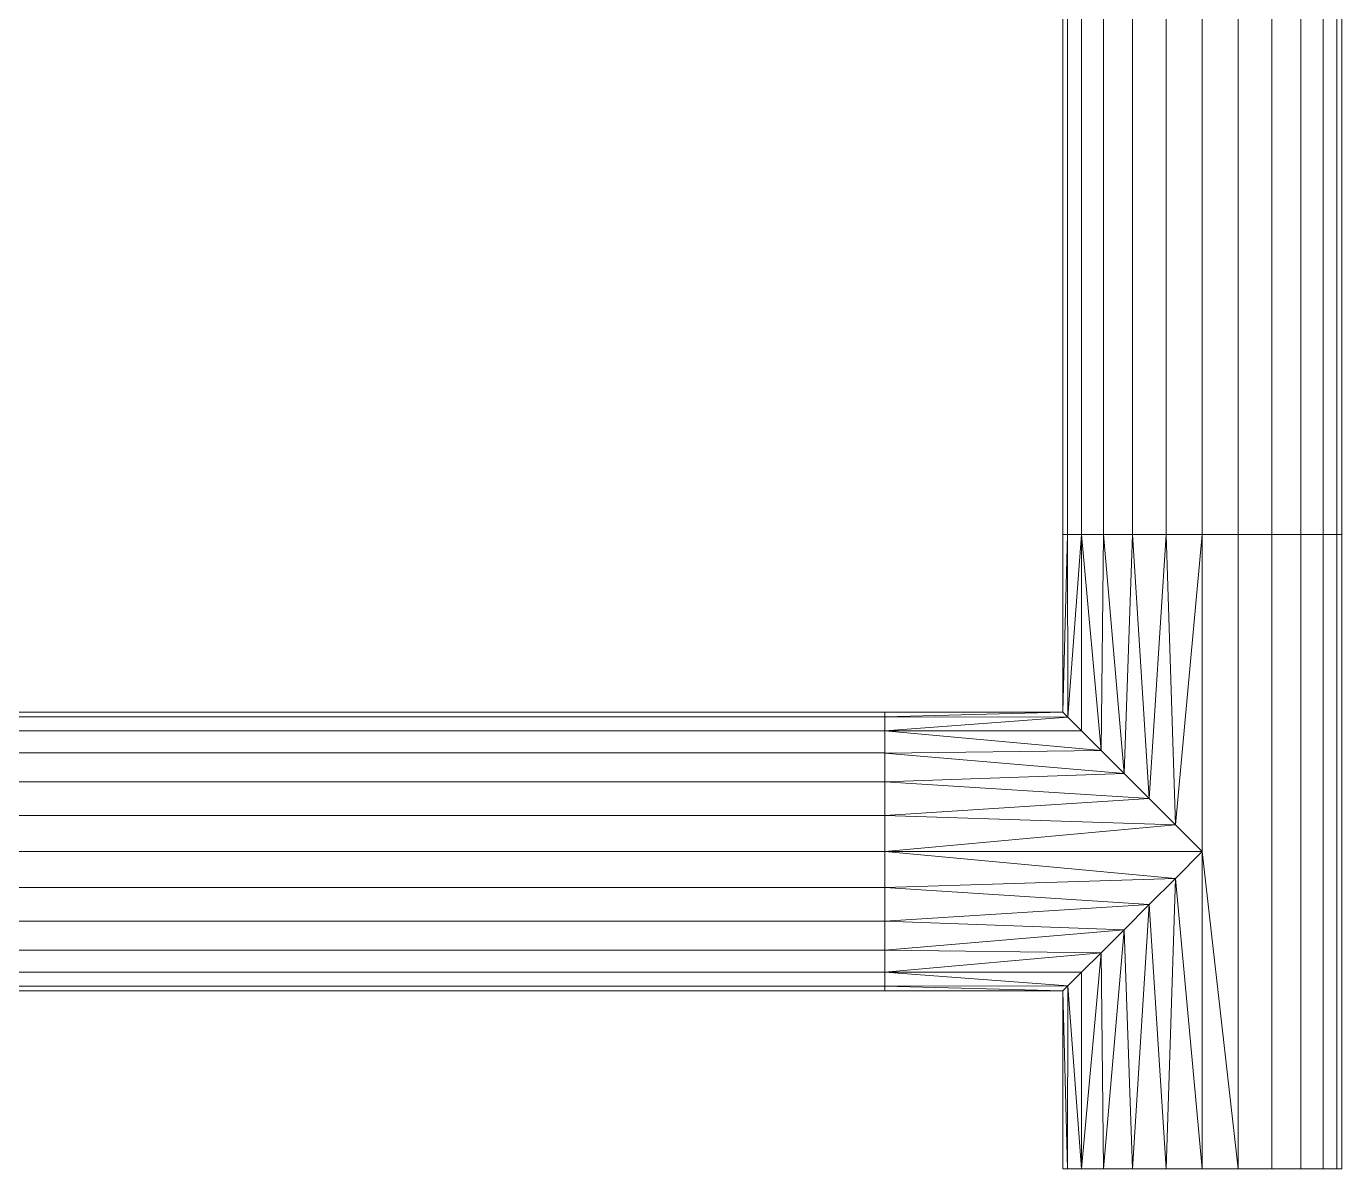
# Model space of a CAD drawing. Header units: inches. Extents: x -3325 to -59, y 5 to 733.
# Drawn here: x -723.17 to -716.97, y 452.14 to 457.53 of the extents above; entities that cross this region are included whole.
import ezdxf

# ---------------------------------------------------------------- set-up
doc = ezdxf.new("R2010")
doc.units = ezdxf.units.IN
doc.header["$MEASUREMENT"] = 0
doc.layers.add('P-PIPE', color=10, linetype='Continuous', lineweight=9)

# ---------------------------------------------------------------- blocks, each defined once
blk = doc.blocks.new('Tee - Welded - Generic - Standard-1086689-06 - Fifth Level')
at = {"layer": 'P-PIPE'}
mesh = blk.add_polyface(dxfattribs=at)
corners = [(-1.4961, -0.6575), (-1.4961, -0.6351, 0.1702), (-1.4961, -0.5694, 0.3287), (-1.4961, -0.4649, 0.4649), (-1.4961, -0.3287, 0.5694), (-1.4961, -0.1702, 0.6351), (-1.4961, 0, 0.6575), (-1.4961, 0.1702, 0.6351), (-1.4961, 0.3287, 0.5694), (-1.4961, 0.4649, 0.4649), (-1.4961, 0.5694, 0.3287), (-1.4961, 0.6351, 0.1702), (-1.4961, 0.6575), (-1.4961, 0.6351, -0.1702), (-1.4961, 0.5694, -0.3287), (-1.4961, 0.4649, -0.4649), (-1.4961, 0.3287, -0.5694), (-1.4961, 0.1702, -0.6351), (-1.4961, 0, -0.6575), (-1.4961, -0.1702, -0.6351), (-1.4961, -0.3287, -0.5694), (-1.4961, -0.4649, -0.4649), (-1.4961, -0.5694, -0.3287), (-1.4961, -0.6351, -0.1702)]
mesh.append_faces([[corners[k] for k in face] for face in [(20, 17, 18, 19)]], dxfattribs={"vtx0": -1})
mesh.append_faces([[corners[k] for k in face] for face in [(23, 17, 20), (11, 23, 8, 10)]], dxfattribs={"vtx0": -1, "vtx1": -1, "vtx2": -1})
mesh.append_faces([[corners[k] for k in face] for face in [(17, 23, 11, 14)]], dxfattribs={"vtx0": -1, "vtx1": -1, "vtx2": -1, "vtx3": -1})
mesh.append_faces([[corners[k] for k in face] for face in [(16, 17, 14, 15), (9, 10, 8)]], dxfattribs={"vtx1": -1})
mesh.append_faces([[corners[k] for k in face] for face in [(7, 8, 3, 6)]], dxfattribs={"vtx1": -1, "vtx2": -1})
mesh.append_faces([[corners[k] for k in face] for face in [(23, 0, 3, 8)]], dxfattribs={"vtx1": -1, "vtx2": -1, "vtx3": -1})
mesh.append_faces([[corners[k] for k in face] for face in [(12, 13, 14, 11)]], dxfattribs={"vtx2": -1})
mesh.append_faces([[corners[k] for k in face] for face in [(20, 21, 22, 23), (0, 1, 2, 3), (3, 4, 5, 6)]], dxfattribs={"vtx3": -1})
mesh = blk.add_polyface(dxfattribs=at)
corners = [(-1.4961, 0.6575), (-1.4961, 0.6351, 0.1702), (-1.4961, 0.5694, 0.3287), (-1.4961, 0.4649, 0.4649), (-1.4961, 0.3287, 0.5694), (-1.4961, 0.1702, 0.6351), (-1.4961, 0, 0.6575), (-1.4961, -0.1702, 0.6351), (-1.4961, -0.3287, 0.5694), (-1.4961, -0.4649, 0.4649), (-1.4961, -0.5694, 0.3287), (-1.4961, -0.6351, 0.1702), (-1.4961, -0.6575), (-0.6575, -0.6575), (-0.6336, -0.6336, 0.1755), (-0.5691, -0.5691, 0.3293), (-0.4771, -0.4771, 0.4524), (-0.3685, -0.3685, 0.5445), (-0.2501, -0.2501, 0.608), (-0.1263, -0.1263, 0.6452), (0, 0, 0.6575), (0.1263, -0.1263, 0.6452), (0.2501, -0.2501, 0.608), (0.3685, -0.3685, 0.5445), (0.4771, -0.4771, 0.4524), (0.5691, -0.5691, 0.3293), (0.6336, -0.6336, 0.1755), (0.6575, -0.6575), (1.4961, -0.6575), (1.4961, -0.6351, 0.1702), (1.4961, -0.5694, 0.3287), (1.4961, -0.4649, 0.4649), (1.4961, -0.3287, 0.5694), (1.4961, -0.1702, 0.6351), (1.4961, 0, 0.6575), (1.4961, 0.1702, 0.6351), (1.4961, 0.3287, 0.5694), (1.4961, 0.4649, 0.4649), (1.4961, 0.5694, 0.3287), (1.4961, 0.6351, 0.1702), (1.4961, 0.6575)]
mesh.append_faces([[corners[k] for k in face] for face in [(13, 11, 12)]], dxfattribs={"vtx0": -1})
mesh.append_faces([[corners[k] for k in face] for face in [(27, 29, 26), (25, 30, 24), (11, 14, 10), (9, 17, 8), (16, 10, 15), (23, 32, 22), (21, 34, 20), (22, 33, 21), (33, 22, 32), (19, 7, 18), (7, 19, 6)]], dxfattribs={"vtx0": -1, "vtx1": -1})
mesh.append_faces([[corners[k] for k in face] for face in [(30, 25, 26), (24, 30, 31), (8, 17, 18), (21, 33, 34), (18, 7, 8), (20, 5, 6)]], dxfattribs={"vtx0": -1, "vtx2": -1})
mesh.append_faces([[corners[k] for k in face] for face in [(20, 34, 35, 5)]], dxfattribs={"vtx0": -1, "vtx2": -1, "vtx3": -1})
mesh.append_faces([[corners[k] for k in face] for face in [(28, 29, 27)]], dxfattribs={"vtx1": -1})
mesh.append_faces([[corners[k] for k in face] for face in [(29, 30, 26), (31, 32, 23), (23, 24, 31), (13, 14, 11), (14, 15, 10), (16, 17, 9), (9, 10, 16), (19, 20, 6)]], dxfattribs={"vtx1": -1, "vtx2": -1})
mesh.append_faces([[corners[k] for k in face] for face in [(38, 39, 1, 2), (36, 37, 3, 4), (37, 38, 2, 3), (35, 36, 4, 5)]], dxfattribs={"vtx1": -1, "vtx3": -1})
mesh.append_faces([[corners[k] for k in face] for face in [(39, 40, 0, 1)]], dxfattribs={"vtx3": -1})
mesh = blk.add_polyface(dxfattribs=at)
corners = [(-1.4961, -0.6575), (-1.4961, -0.6351, -0.1702), (-1.4961, -0.5694, -0.3287), (-1.4961, -0.4649, -0.4649), (-1.4961, -0.3287, -0.5694), (-1.4961, -0.1702, -0.6351), (-1.4961, 0, -0.6575), (-1.4961, 0.1702, -0.6351), (-1.4961, 0.3287, -0.5694), (-1.4961, 0.4649, -0.4649), (-1.4961, 0.5694, -0.3287), (-1.4961, 0.6351, -0.1702), (-1.4961, 0.6575), (1.4961, 0.6575), (1.4961, 0.6351, -0.1702), (1.4961, 0.5694, -0.3287), (1.4961, 0.4649, -0.4649), (1.4961, 0.3287, -0.5694), (1.4961, 0.1702, -0.6351), (1.4961, 0, -0.6575), (1.4961, -0.1702, -0.6351), (1.4961, -0.3287, -0.5694), (1.4961, -0.4649, -0.4649), (1.4961, -0.5694, -0.3287), (1.4961, -0.6351, -0.1702), (1.4961, -0.6575), (0.6575, -0.6575), (0.6336, -0.6336, -0.1755), (0.5691, -0.5691, -0.3293), (0.4771, -0.4771, -0.4524), (0.3685, -0.3685, -0.5445), (0.2501, -0.2501, -0.608), (0.1263, -0.1263, -0.6452), (0, 0, -0.6575), (-0.1263, -0.1263, -0.6452), (-0.2501, -0.2501, -0.608), (-0.3685, -0.3685, -0.5445), (-0.4771, -0.4771, -0.4524), (-0.5691, -0.5691, -0.3293), (-0.6336, -0.6336, -0.1755), (-0.6575, -0.6575)]
mesh.append_faces([[corners[k] for k in face] for face in [(1, 40, 0)]], dxfattribs={"vtx0": -1})
mesh.append_faces([[corners[k] for k in face] for face in [(33, 19, 32), (6, 34, 5), (32, 20, 31), (24, 27, 23), (27, 24, 26), (36, 4, 35), (3, 37, 2), (38, 2, 37), (21, 31, 20)]], dxfattribs={"vtx0": -1, "vtx1": -1})
mesh.append_faces([[corners[k] for k in face] for face in [(35, 4, 5), (6, 33, 34), (23, 28, 29), (29, 22, 23), (21, 30, 31), (23, 27, 28), (36, 3, 4), (3, 36, 37), (39, 1, 2)]], dxfattribs={"vtx0": -1, "vtx2": -1})
mesh.append_faces([[corners[k] for k in face] for face in [(13, 14, 11, 12)]], dxfattribs={"vtx1": -1})
mesh.append_faces([[corners[k] for k in face] for face in [(19, 20, 32), (34, 35, 5), (6, 7, 33), (21, 22, 30), (29, 30, 22), (39, 40, 1), (38, 39, 2)]], dxfattribs={"vtx1": -1, "vtx2": -1})
mesh.append_faces([[corners[k] for k in face] for face in [(18, 19, 33, 7)]], dxfattribs={"vtx1": -1, "vtx2": -1, "vtx3": -1})
mesh.append_faces([[corners[k] for k in face] for face in [(15, 16, 9, 10), (14, 15, 10, 11), (16, 17, 8, 9), (17, 18, 7, 8)]], dxfattribs={"vtx1": -1, "vtx3": -1})
mesh.append_faces([[corners[k] for k in face] for face in [(24, 25, 26)]], dxfattribs={"vtx2": -1})
mesh = blk.add_polyface(dxfattribs=at)
corners = [(1.4961, -0.6575), (1.4961, -0.6351, -0.1702), (1.4961, -0.5694, -0.3287), (1.4961, -0.4649, -0.4649), (1.4961, -0.3287, -0.5694), (1.4961, -0.1702, -0.6351), (1.4961, 0, -0.6575), (1.4961, 0.1702, -0.6351), (1.4961, 0.3287, -0.5694), (1.4961, 0.4649, -0.4649), (1.4961, 0.5694, -0.3287), (1.4961, 0.6351, -0.1702), (1.4961, 0.6575), (1.4961, 0.6351, 0.1702), (1.4961, 0.5694, 0.3287), (1.4961, 0.4649, 0.4649), (1.4961, 0.3287, 0.5694), (1.4961, 0.1702, 0.6351), (1.4961, 0, 0.6575), (1.4961, -0.1702, 0.6351), (1.4961, -0.3287, 0.5694), (1.4961, -0.4649, 0.4649), (1.4961, -0.5694, 0.3287), (1.4961, -0.6351, 0.1702)]
mesh.append_faces([[corners[k] for k in face] for face in [(7, 5, 6), (10, 8, 9), (4, 2, 3), (16, 14, 15), (23, 21, 22)]], dxfattribs={"vtx0": -1})
mesh.append_faces([[corners[k] for k in face] for face in [(1, 5, 0)]], dxfattribs={"vtx0": -1, "vtx1": -1})
mesh.append_faces([[corners[k] for k in face] for face in [(5, 10, 11, 0), (23, 12, 13, 21)]], dxfattribs={"vtx0": -1, "vtx2": -1, "vtx3": -1})
mesh.append_faces([[corners[k] for k in face] for face in [(21, 16, 17, 18)]], dxfattribs={"vtx0": -1, "vtx3": -1})
mesh.append_faces([[corners[k] for k in face] for face in [(7, 8, 10, 5), (13, 14, 16, 21)]], dxfattribs={"vtx1": -1, "vtx2": -1, "vtx3": -1})
mesh.append_faces([[corners[k] for k in face] for face in [(4, 5, 1, 2), (23, 0, 11, 12)]], dxfattribs={"vtx1": -1, "vtx3": -1})
mesh.append_faces([[corners[k] for k in face] for face in [(19, 20, 21, 18)]], dxfattribs={"vtx2": -1})
mesh = blk.add_polyface(dxfattribs=at)
corners = [(-0.6575, -1.4961), (-0.6351, -1.4961, 0.1702), (-0.5694, -1.4961, 0.3287), (-0.4649, -1.4961, 0.4649), (-0.3287, -1.4961, 0.5694), (-0.1702, -1.4961, 0.6351), (0, -1.4961, 0.6575), (0.1702, -1.4961, 0.6351), (0.3287, -1.4961, 0.5694), (0.4649, -1.4961, 0.4649), (0.5694, -1.4961, 0.3287), (0.6351, -1.4961, 0.1702), (0.6575, -1.4961), (0.6575, -0.6575), (0.6336, -0.6336, 0.1755), (0.5691, -0.5691, 0.3293), (0.4771, -0.4771, 0.4524), (0.3685, -0.3685, 0.5445), (0.2501, -0.2501, 0.608), (0.1263, -0.1263, 0.6452), (0, 0, 0.6575), (-0.1263, -0.1263, 0.6452), (-0.2501, -0.2501, 0.608), (-0.3685, -0.3685, 0.5445), (-0.4771, -0.4771, 0.4524), (-0.5691, -0.5691, 0.3293), (-0.6336, -0.6336, 0.1755), (-0.6575, -0.6575)]
mesh.append_faces([[corners[k] for k in face] for face in [(13, 11, 12)]], dxfattribs={"vtx0": -1})
mesh.append_faces([[corners[k] for k in face] for face in [(22, 5, 21), (24, 3, 23), (8, 18, 7), (17, 9, 16)]], dxfattribs={"vtx0": -1, "vtx1": -1})
mesh.append_faces([[corners[k] for k in face] for face in [(24, 2, 3), (26, 1, 2), (22, 4, 5), (6, 20, 21), (21, 5, 6), (19, 6, 7), (16, 9, 10), (17, 8, 9), (6, 19, 20)]], dxfattribs={"vtx0": -1, "vtx2": -1})
mesh.append_faces([[corners[k] for k in face] for face in [(26, 27, 1), (3, 4, 23), (25, 26, 2), (24, 25, 2), (22, 23, 4), (10, 11, 14), (18, 19, 7), (17, 18, 8), (13, 14, 11), (15, 16, 10), (14, 15, 10)]], dxfattribs={"vtx1": -1, "vtx2": -1})
mesh.append_faces([[corners[k] for k in face] for face in [(27, 0, 1)]], dxfattribs={"vtx2": -1})
mesh = blk.add_polyface(dxfattribs=at)
corners = [(0.6575, -1.4961), (0.6351, -1.4961, -0.1702), (0.5694, -1.4961, -0.3287), (0.4649, -1.4961, -0.4649), (0.3287, -1.4961, -0.5694), (0.1702, -1.4961, -0.6351), (0, -1.4961, -0.6575), (-0.1702, -1.4961, -0.6351), (-0.3287, -1.4961, -0.5694), (-0.4649, -1.4961, -0.4649), (-0.5694, -1.4961, -0.3287), (-0.6351, -1.4961, -0.1702), (-0.6575, -1.4961), (-0.6575, -0.6575), (-0.6336, -0.6336, -0.1755), (-0.5691, -0.5691, -0.3293), (-0.4771, -0.4771, -0.4524), (-0.3685, -0.3685, -0.5445), (-0.2501, -0.2501, -0.608), (-0.1263, -0.1263, -0.6452), (0, 0, -0.6575), (0.1263, -0.1263, -0.6452), (0.2501, -0.2501, -0.608), (0.3685, -0.3685, -0.5445), (0.4771, -0.4771, -0.4524), (0.5691, -0.5691, -0.3293), (0.6336, -0.6336, -0.1755), (0.6575, -0.6575)]
mesh.append_faces([[corners[k] for k in face] for face in [(13, 11, 12)]], dxfattribs={"vtx0": -1})
mesh.append_faces([[corners[k] for k in face] for face in [(22, 5, 21), (24, 3, 23), (8, 18, 7), (17, 9, 16)]], dxfattribs={"vtx0": -1, "vtx1": -1})
mesh.append_faces([[corners[k] for k in face] for face in [(24, 2, 3), (26, 1, 2), (22, 4, 5), (6, 20, 21), (21, 5, 6), (19, 6, 7), (16, 9, 10), (17, 8, 9), (6, 19, 20)]], dxfattribs={"vtx0": -1, "vtx2": -1})
mesh.append_faces([[corners[k] for k in face] for face in [(0, 1, 27)]], dxfattribs={"vtx1": -1})
mesh.append_faces([[corners[k] for k in face] for face in [(26, 27, 1), (3, 4, 23), (25, 26, 2), (24, 25, 2), (22, 23, 4), (10, 11, 14), (18, 19, 7), (17, 18, 8), (13, 14, 11), (15, 16, 10), (14, 15, 10)]], dxfattribs={"vtx1": -1, "vtx2": -1})
mesh = blk.add_polyface(dxfattribs=at)
corners = [(-0.6575, -1.4961), (-0.6351, -1.4961, -0.1702), (-0.5694, -1.4961, -0.3287), (-0.4649, -1.4961, -0.4649), (-0.3287, -1.4961, -0.5694), (-0.1702, -1.4961, -0.6351), (0, -1.4961, -0.6575), (0.1702, -1.4961, -0.6351), (0.3287, -1.4961, -0.5694), (0.4649, -1.4961, -0.4649), (0.5694, -1.4961, -0.3287), (0.6351, -1.4961, -0.1702), (0.6575, -1.4961), (0.6351, -1.4961, 0.1702), (0.5694, -1.4961, 0.3287), (0.4649, -1.4961, 0.4649), (0.3287, -1.4961, 0.5694), (0.1702, -1.4961, 0.6351), (0, -1.4961, 0.6575), (-0.1702, -1.4961, 0.6351), (-0.3287, -1.4961, 0.5694), (-0.4649, -1.4961, 0.4649), (-0.5694, -1.4961, 0.3287), (-0.6351, -1.4961, 0.1702)]
mesh.append_faces([[corners[k] for k in face] for face in [(16, 14, 15), (13, 11, 12)]], dxfattribs={"vtx0": -1})
mesh.append_faces([[corners[k] for k in face] for face in [(0, 3, 11, 13)]], dxfattribs={"vtx0": -1, "vtx1": -1, "vtx2": -1, "vtx3": -1})
mesh.append_faces([[corners[k] for k in face] for face in [(16, 0, 13, 14), (21, 0, 16, 17)]], dxfattribs={"vtx0": -1, "vtx1": -1, "vtx3": -1})
mesh.append_faces([[corners[k] for k in face] for face in [(5, 8, 9, 11)]], dxfattribs={"vtx0": -1, "vtx2": -1, "vtx3": -1})
mesh.append_faces([[corners[k] for k in face] for face in [(17, 18, 21)]], dxfattribs={"vtx1": -1, "vtx2": -1})
mesh.append_faces([[corners[k] for k in face] for face in [(6, 7, 8, 5), (9, 10, 11), (22, 23, 0, 21), (19, 20, 21, 18)]], dxfattribs={"vtx2": -1})
mesh.append_faces([[corners[k] for k in face] for face in [(3, 4, 5, 11)]], dxfattribs={"vtx2": -1, "vtx3": -1})
mesh.append_faces([[corners[k] for k in face] for face in [(0, 1, 2, 3)]], dxfattribs={"vtx3": -1})

msp = doc.modelspace()

# ---------------------------------------------------------------- linework, layer by layer
at = {"layer": 'P-PIPE', "color": 1}
for p, q in [((-717.625, 459.675, 1084), (-717.625, 455.1311, 1084)), ((-717.625, 459.675, 1084), (-717.625, 455.1311, 1084)), ((-717.625, 452.139, 1084), (-717.625, 455.1311, 1084)), ((-733.295, 453.635, 1084), (-719.1211, 453.635, 1084)), ((-733.295, 453.635, 1084), (-719.1211, 453.635, 1084)), ((-719.1211, 453.635, 1084), (-717.625, 453.635, 1084))]:
    msp.add_line(p, q, dxfattribs=at)

# ---------------------------------------------------------------- block references
at = {"layer": 'P-PIPE', "color": 1, "extrusion": (0, 0, -1), "rotation": 90}
msp.add_blockref('Tee - Welded - Generic - Standard-1086689-06 - Fifth Level', (717.625, 453.635, -1084), dxfattribs=at)

# ---------------------------------------------------------------- meshes
at = {"layer": 'P-PIPE', "color": 1}
mesh = msp.add_polyface(dxfattribs=at)
corners = [(-717.625, 459.675, 1084.6575), (-717.7952, 459.675, 1084.6351), (-717.9538, 459.675, 1084.5694), (-718.0899, 459.675, 1084.4649), (-718.1944, 459.675, 1084.3287), (-718.2601, 459.675, 1084.1701), (-718.2825, 459.675, 1084), (-718.2825, 455.1311, 1084), (-718.2601, 455.1311, 1084.1701), (-718.1944, 455.1311, 1084.3287), (-718.0899, 455.1311, 1084.4649), (-717.9538, 455.1311, 1084.5694), (-717.7952, 455.1311, 1084.6351), (-717.625, 455.1311, 1084.6575)]
mesh.append_faces([[corners[k] for k in face] for face in [(7, 8, 5, 6)]], dxfattribs={"vtx1": -1, "color": 1})
mesh.append_faces([[corners[k] for k in face] for face in [(8, 9, 4, 5), (3, 4, 9, 10), (11, 12, 1, 2), (2, 3, 10, 11)]], dxfattribs={"vtx1": -1, "vtx3": -1, "color": 1})
mesh.append_faces([[corners[k] for k in face] for face in [(12, 13, 0, 1)]], dxfattribs={"vtx3": -1, "color": 1})
mesh = msp.add_polyface(dxfattribs=at)
corners = [(-718.2825, 459.675, 1084), (-718.2601, 459.675, 1083.8298), (-718.1944, 459.675, 1083.6713), (-718.0899, 459.675, 1083.535), (-717.9538, 459.675, 1083.4306), (-717.7952, 459.675, 1083.3649), (-717.625, 459.675, 1083.3425), (-717.625, 455.1311, 1083.3425), (-717.7952, 455.1311, 1083.3649), (-717.9538, 455.1311, 1083.4306), (-718.0899, 455.1311, 1083.535), (-718.1944, 455.1311, 1083.6713), (-718.2601, 455.1311, 1083.8298), (-718.2825, 455.1311, 1084)]
mesh.append_faces([[corners[k] for k in face] for face in [(7, 8, 5, 6)]], dxfattribs={"vtx1": -1, "color": 1})
mesh.append_faces([[corners[k] for k in face] for face in [(8, 9, 4, 5), (3, 4, 9, 10), (11, 12, 1, 2), (2, 3, 10, 11)]], dxfattribs={"vtx1": -1, "vtx3": -1, "color": 1})
mesh.append_faces([[corners[k] for k in face] for face in [(12, 13, 0, 1)]], dxfattribs={"vtx3": -1, "color": 1})
mesh = msp.add_polyface(dxfattribs=at)
corners = [(-716.9675, 459.675, 1084), (-716.9899, 459.675, 1084.1701), (-717.0556, 459.675, 1084.3287), (-717.1601, 459.675, 1084.4649), (-717.2963, 459.675, 1084.5694), (-717.4548, 459.675, 1084.6351), (-717.625, 459.675, 1084.6575), (-717.625, 455.1311, 1084.6575), (-717.4548, 455.1311, 1084.6351), (-717.2963, 455.1311, 1084.5694), (-717.1601, 455.1311, 1084.4649), (-717.0556, 455.1311, 1084.3287), (-716.9899, 455.1311, 1084.1701), (-716.9675, 455.1311, 1084)]
mesh.append_faces([[corners[k] for k in face] for face in [(7, 8, 5, 6)]], dxfattribs={"vtx1": -1, "color": 1})
mesh.append_faces([[corners[k] for k in face] for face in [(8, 9, 4, 5), (3, 4, 9, 10), (11, 12, 1, 2), (2, 3, 10, 11)]], dxfattribs={"vtx1": -1, "vtx3": -1, "color": 1})
mesh.append_faces([[corners[k] for k in face] for face in [(12, 13, 0, 1)]], dxfattribs={"vtx3": -1, "color": 1})
mesh = msp.add_polyface(dxfattribs=at)
corners = [(-717.625, 459.675, 1083.3425), (-717.4548, 459.675, 1083.3649), (-717.2963, 459.675, 1083.4306), (-717.1601, 459.675, 1083.535), (-717.0556, 459.675, 1083.6713), (-716.9899, 459.675, 1083.8298), (-716.9675, 459.675, 1084), (-716.9675, 455.1311, 1084), (-716.9899, 455.1311, 1083.8298), (-717.0556, 455.1311, 1083.6713), (-717.1601, 455.1311, 1083.535), (-717.2963, 455.1311, 1083.4306), (-717.4548, 455.1311, 1083.3649), (-717.625, 455.1311, 1083.3425)]
mesh.append_faces([[corners[k] for k in face] for face in [(7, 8, 5, 6)]], dxfattribs={"vtx1": -1, "color": 1})
mesh.append_faces([[corners[k] for k in face] for face in [(8, 9, 4, 5), (3, 4, 9, 10), (11, 12, 1, 2), (2, 3, 10, 11)]], dxfattribs={"vtx1": -1, "vtx3": -1, "color": 1})
mesh.append_faces([[corners[k] for k in face] for face in [(12, 13, 0, 1)]], dxfattribs={"vtx3": -1, "color": 1})
mesh = msp.add_polyface(dxfattribs=at)
corners = [(-718.2825, 455.1311, 1084), (-718.2601, 455.1311, 1083.8298), (-718.1944, 455.1311, 1083.6713), (-718.0899, 455.1311, 1083.535), (-717.9538, 455.1311, 1083.4306), (-717.7952, 455.1311, 1083.3649), (-717.625, 455.1311, 1083.3425), (-717.4548, 455.1311, 1083.3649), (-717.2963, 455.1311, 1083.4306), (-717.1601, 455.1311, 1083.535), (-717.0556, 455.1311, 1083.6713), (-716.9899, 455.1311, 1083.8298), (-716.9675, 455.1311, 1084), (-716.9899, 455.1311, 1084.1701), (-717.0556, 455.1311, 1084.3287), (-717.1601, 455.1311, 1084.4649), (-717.2963, 455.1311, 1084.5694), (-717.4548, 455.1311, 1084.6351), (-717.625, 455.1311, 1084.6575), (-717.7952, 455.1311, 1084.6351), (-717.9538, 455.1311, 1084.5694), (-718.0899, 455.1311, 1084.4649), (-718.1944, 455.1311, 1084.3287), (-718.2601, 455.1311, 1084.1701)]
mesh.append_faces([[corners[k] for k in face] for face in [(5, 3, 4), (11, 9, 10), (9, 7, 8)]], dxfattribs={"vtx0": -1, "color": 1})
mesh.append_faces([[corners[k] for k in face] for face in [(21, 9, 13, 16), (9, 21, 3, 5)]], dxfattribs={"vtx0": -1, "vtx1": -1, "vtx2": -1, "vtx3": -1, "color": 1})
mesh.append_faces([[corners[k] for k in face] for face in [(17, 18, 19, 16), (14, 15, 16, 13), (23, 0, 1)]], dxfattribs={"vtx2": -1, "color": 1})
mesh.append_faces([[corners[k] for k in face] for face in [(19, 20, 21, 16), (21, 22, 23, 1), (1, 2, 3, 21), (5, 6, 7, 9), (11, 12, 13, 9)]], dxfattribs={"vtx2": -1, "vtx3": -1, "color": 1})
mesh = msp.add_polyface(dxfattribs=at)
corners = [(-733.295, 454.2925, 1084), (-733.295, 454.2701, 1084.1701), (-733.295, 454.2044, 1084.3287), (-733.295, 454.1, 1084.4649), (-733.295, 453.9638, 1084.5694), (-733.295, 453.8052, 1084.6351), (-733.295, 453.635, 1084.6575), (-719.121, 453.635, 1084.6575), (-719.121, 453.8052, 1084.6351), (-719.121, 453.9638, 1084.5694), (-719.121, 454.1, 1084.4649), (-719.121, 454.2044, 1084.3287), (-719.121, 454.2701, 1084.1701), (-719.121, 454.2925, 1084)]
mesh.append_faces([[corners[k] for k in face] for face in [(7, 8, 5, 6)]], dxfattribs={"vtx1": -1, "color": 1})
mesh.append_faces([[corners[k] for k in face] for face in [(8, 9, 4, 5), (3, 4, 9, 10), (11, 12, 1, 2), (2, 3, 10, 11)]], dxfattribs={"vtx1": -1, "vtx3": -1, "color": 1})
mesh.append_faces([[corners[k] for k in face] for face in [(12, 13, 0, 1)]], dxfattribs={"vtx3": -1, "color": 1})
mesh = msp.add_polyface(dxfattribs=at)
corners = [(-733.295, 453.635, 1083.3425), (-733.295, 453.8052, 1083.3649), (-733.295, 453.9638, 1083.4306), (-733.295, 454.1, 1083.535), (-733.295, 454.2044, 1083.6713), (-733.295, 454.2701, 1083.8298), (-733.295, 454.2925, 1084), (-719.121, 454.2925, 1084), (-719.121, 454.2701, 1083.8298), (-719.121, 454.2044, 1083.6713), (-719.121, 454.1, 1083.535), (-719.121, 453.9638, 1083.4306), (-719.121, 453.8052, 1083.3649), (-719.121, 453.635, 1083.3425)]
mesh.append_faces([[corners[k] for k in face] for face in [(7, 8, 5, 6)]], dxfattribs={"vtx1": -1, "color": 1})
mesh.append_faces([[corners[k] for k in face] for face in [(8, 9, 4, 5), (3, 4, 9, 10), (11, 12, 1, 2), (2, 3, 10, 11)]], dxfattribs={"vtx1": -1, "vtx3": -1, "color": 1})
mesh.append_faces([[corners[k] for k in face] for face in [(12, 13, 0, 1)]], dxfattribs={"vtx3": -1, "color": 1})
mesh = msp.add_polyface(dxfattribs=at)
corners = [(-719.121, 452.9775, 1084), (-719.121, 453, 1083.8298), (-719.121, 453.0656, 1083.6713), (-719.121, 453.1701, 1083.535), (-719.121, 453.3063, 1083.4306), (-719.121, 453.4649, 1083.3649), (-719.121, 453.635, 1083.3425), (-719.121, 453.8052, 1083.3649), (-719.121, 453.9638, 1083.4306), (-719.121, 454.1, 1083.535), (-719.121, 454.2044, 1083.6713), (-719.121, 454.2701, 1083.8298), (-719.121, 454.2925, 1084), (-719.121, 454.2701, 1084.1701), (-719.121, 454.2044, 1084.3287), (-719.121, 454.1, 1084.4649), (-719.121, 453.9638, 1084.5694), (-719.121, 453.8052, 1084.6351), (-719.121, 453.635, 1084.6575), (-719.121, 453.4649, 1084.6351), (-719.121, 453.3063, 1084.5694), (-719.121, 453.1701, 1084.4649), (-719.121, 453.0656, 1084.3287), (-719.121, 453, 1084.1701)]
mesh.append_faces([[corners[k] for k in face] for face in [(23, 21, 22)]], dxfattribs={"vtx0": -1, "color": 1})
mesh.append_faces([[corners[k] for k in face] for face in [(5, 9, 3, 4), (11, 13, 9, 10)]], dxfattribs={"vtx0": -1, "vtx1": -1, "color": 1})
mesh.append_faces([[corners[k] for k in face] for face in [(13, 16, 21)]], dxfattribs={"vtx0": -1, "vtx1": -1, "vtx2": -1, "color": 1})
mesh.append_faces([[corners[k] for k in face] for face in [(21, 3, 9, 13)]], dxfattribs={"vtx0": -1, "vtx1": -1, "vtx2": -1, "vtx3": -1, "color": 1})
mesh.append_faces([[corners[k] for k in face] for face in [(12, 13, 11)]], dxfattribs={"vtx1": -1, "color": 1})
mesh.append_faces([[corners[k] for k in face] for face in [(7, 8, 9), (17, 18, 19, 16), (14, 15, 16, 13)]], dxfattribs={"vtx2": -1, "color": 1})
mesh.append_faces([[corners[k] for k in face] for face in [(1, 2, 3, 21), (23, 0, 1, 21), (19, 20, 21, 16), (5, 6, 7, 9)]], dxfattribs={"vtx2": -1, "vtx3": -1, "color": 1})
mesh = msp.add_polyface(dxfattribs=at)
corners = [(-733.295, 453.635, 1084.6575), (-733.295, 453.4649, 1084.6351), (-733.295, 453.3063, 1084.5694), (-733.295, 453.1701, 1084.4649), (-733.295, 453.0656, 1084.3287), (-733.295, 453, 1084.1701), (-733.295, 452.9775, 1084), (-719.121, 452.9775, 1084), (-719.121, 453, 1084.1701), (-719.121, 453.0656, 1084.3287), (-719.121, 453.1701, 1084.4649), (-719.121, 453.3063, 1084.5694), (-719.121, 453.4649, 1084.6351), (-719.121, 453.635, 1084.6575)]
mesh.append_faces([[corners[k] for k in face] for face in [(8, 9, 4, 5), (3, 4, 9, 10), (11, 12, 1, 2), (2, 3, 10, 11)]], dxfattribs={"vtx1": -1, "vtx3": -1, "color": 1})
mesh.append_faces([[corners[k] for k in face] for face in [(6, 7, 8, 5)]], dxfattribs={"vtx2": -1, "color": 1})
mesh.append_faces([[corners[k] for k in face] for face in [(12, 13, 0, 1)]], dxfattribs={"vtx3": -1, "color": 1})
mesh = msp.add_polyface(dxfattribs=at)
corners = [(-733.295, 452.9775, 1084), (-733.295, 453, 1083.8298), (-733.295, 453.0656, 1083.6713), (-733.295, 453.1701, 1083.535), (-733.295, 453.3063, 1083.4306), (-733.295, 453.4649, 1083.3649), (-733.295, 453.635, 1083.3425), (-719.121, 453.635, 1083.3425), (-719.121, 453.4649, 1083.3649), (-719.121, 453.3063, 1083.4306), (-719.121, 453.1701, 1083.535), (-719.121, 453.0656, 1083.6713), (-719.121, 453, 1083.8298), (-719.121, 452.9775, 1084)]
mesh.append_faces([[corners[k] for k in face] for face in [(7, 8, 5, 6)]], dxfattribs={"vtx1": -1, "color": 1})
mesh.append_faces([[corners[k] for k in face] for face in [(8, 9, 4, 5), (3, 4, 9, 10), (11, 12, 1, 2), (2, 3, 10, 11)]], dxfattribs={"vtx1": -1, "vtx3": -1, "color": 1})
mesh.append_faces([[corners[k] for k in face] for face in [(12, 13, 0, 1)]], dxfattribs={"vtx3": -1, "color": 1})

doc.saveas('drawing.dxf')
